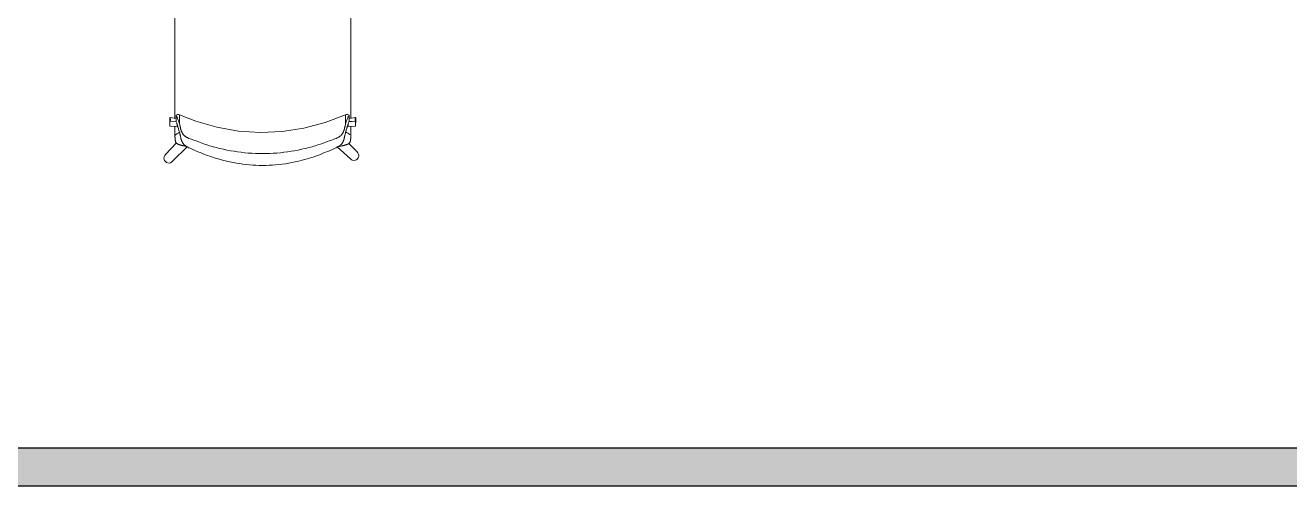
# Model space of a CAD drawing. Header units: millimetres. Extents: x 155927 to 295199, y -4084 to 97293.
# Drawn here: x 175587 to 178993, y 15607 to 16848 of the extents above; entities that cross this region are included whole.
import ezdxf

# ---------------------------------------------------------------- set-up
doc = ezdxf.new("R2010")
doc.units = ezdxf.units.MM
doc.header["$MEASUREMENT"] = 0
for name, color, linetype, lineweight in [('A-WALL-PATT', 7, 'CONTINUOUS', 9), ('I-FURN', 8, 'CONTINUOUS', 9), ('I-WALL', 7, 'CONTINUOUS', 9)]:
    doc.layers.add(name, color=color, linetype=linetype, lineweight=lineweight)

msp = doc.modelspace()

# ---------------------------------------------------------------- hatches: boundary and pattern name
at = {"layer": 'A-WALL-PATT'}
msp.add_hatch(color=256, dxfattribs=at).paths.add_polyline_path([(185650.8, 15606.6), (185650.8, 15707.6), (175050.8, 15707.6), (175050.8, 15606.6), (185352.5, 15606.6)], flags=0)

# ---------------------------------------------------------------- linework, layer by layer
at = {"layer": 'I-FURN'}
for p, q in [((175993, 16596.8), (175975.8, 16598.8)), ((175975.8, 16598.8), (175975.8, 16585.5)), ((175993, 16596.8), (175976.8, 16598.8)), ((175994.8, 16606.3), (175993, 16605.1)), ((175993, 16589.4), (175993, 16603)), ((175996.9, 16607), (175994.8, 16606.3)), ((175998.4, 16607.2), (175996.9, 16607)), ((176000.3, 16607.1), (175998.4, 16607.2)), ((176002.1, 16606.6), (176000.3, 16607.1)), ((176046.1, 16589.1), (176002.1, 16606.6)), ((176449.9, 16606.6), (176394.8, 16585.4)), ((176449.9, 16606.6), (176451.7, 16607.1)), ((176451.7, 16607.1), (176453.6, 16607.2)), ((176453.6, 16607.2), (176455.1, 16607)), ((176455.1, 16607), (176457.2, 16606.3)), ((176457.2, 16606.3), (176459, 16605.1)), ((176459, 16589.4), (176459, 16603)), ((176476.2, 16598.8), (176459, 16596.8)), ((176477.1, 16598.8), (176459, 16596.6)), ((176477.1, 16585.5), (176477.1, 16598.8)), ((175976.2, 16589.1), (175993.5, 16587.9)), ((175976.2, 16575.8), (175976.2, 16589.1)), ((175996.1, 16574.4), (175976.2, 16575.8)), ((175996.1, 16580.3), (175996.1, 16574.4)), ((175997, 16577.4), (175997, 16574.4)), ((176102.9, 16572.7), (176046.1, 16589.1)), ((176161.1, 16562.5), (176102.9, 16572.7)), ((176220.1, 16558.7), (176161.1, 16562.5)), ((176279.2, 16561.2), (176220.1, 16558.7)), ((176337.6, 16570.2), (176279.2, 16561.2)), ((176394.8, 16585.4), (176337.6, 16570.2)), ((176456, 16574.4), (176456, 16580.3)), ((176456.9, 16574.4), (176456.9, 16583.2)), ((176476.8, 16575.7), (176456.9, 16574.4)), ((176458.5, 16587.9), (176475.9, 16589.1)), ((176458.5, 16587.8), (176476.8, 16589.1)), ((176476.8, 16589.1), (176476.8, 16575.7)), ((175993.9, 16530.8), (175964.9, 16499.3)), ((176480.8, 16506.5), (176458.7, 16529.3)), ((175983.6, 16481.1), (176024.2, 16520.5)), ((176427.5, 16520), (176462.6, 16487.8))]:
    msp.add_line(p, q, dxfattribs=at)
for centre, start, end in [((175973.6, 16489.5), 131.9662, 319.5824), ((176472.3, 16496.5), 221.9896, 49.6059)]:
    msp.add_arc(centre, 13.1, start, end, dxfattribs=at)
for centre, start_param, end_param in [((175959.3, 16593.4), 6.026179, 6.605675), ((175960.3, 16593.4), 6.026179, 6.605675), ((176492.7, 16593.4), 2.819103, 3.398599), ((176493.6, 16593.4), 2.819103, 3.398599), ((175959.3, 16580.1), 0.238848, 0.322489), ((176493.6, 16580.1), 2.819103, 2.902745)]:
    msp.add_ellipse(centre, major_axis=(17.4, 0), ratio=0.978487, start_param=start_param, end_param=end_param, dxfattribs=at)
for points, knots in [([(175989.6, 16596.5), (175989.6, 16597.2), (175989.6, 16600.4), (175989.6, 16606.3), (175989.6, 16614.1), (175989.6, 16621.8), (175989.6, 16631.9), (175989.6, 16644.3), (175989.6, 16656.5), (175989.6, 16666.4), (175989.6, 16674), (175989.6, 16681.6), (175989.6, 16691.7), (175989.6, 16704.1), (175989.6, 16719), (175989.6, 16734.1), (175989.6, 16749.3), (175989.6, 16764.3), (175989.6, 16776.8), (175989.6, 16786.8), (175989.6, 16794.5), (175989.6, 16802.1), (175989.6, 16812.2), (175989.6, 16824.6), (175989.6, 16837.1), (175989.6, 16847.2), (175989.6, 16854.8), (175989.6, 16862.4), (175989.6, 16867.6), (175989.6, 16870.2), (175989.6, 16870.4)], [-0.8977274, -0.8977274, -0.8977274, -0.8977274, -0.8928571, -0.875, -0.8571429, -0.8392857, -0.8214286, -0.7857143, -0.75, -0.7321429, -0.7142857, -0.6964286, -0.6785714, -0.6428571, -0.6071429, -0.5714286, -0.5357143, -0.5, -0.4642857, -0.4464286, -0.4285714, -0.4107143, -0.3928571, -0.3571429, -0.3214286, -0.3035714, -0.2857143, -0.2678571, -0.25, -0.2488464, -0.2488464, -0.2488464, -0.2488464]), ([(176464.3, 16870.4), (176464.3, 16870.3), (176464.3, 16865.2), (176464.3, 16854.9), (176464.3, 16839.6), (176464.3, 16824.5), (176464.3, 16811.9), (176464.3, 16801.8), (176464.3, 16794.2), (176464.3, 16786.5), (176464.3, 16776.5), (176464.3, 16764.1), (176464.3, 16751.8), (176464.3, 16741.8), (176464.3, 16734.3), (176464.3, 16726.7), (176464.3, 16716.7), (176464.3, 16704.3), (176464.3, 16691.8), (176464.3, 16681.7), (176464.3, 16674), (176464.3, 16666.4), (176464.3, 16656.3), (176464.3, 16643.8), (176464.3, 16628.7), (176464.3, 16613.3), (176464.3, 16602.5), (176464.3, 16597), (176464.3, 16596.5)], [-0.7507659, -0.7507659, -0.7507659, -0.7507659, -0.75, -0.7142857, -0.6785714, -0.6428571, -0.6071429, -0.5892857, -0.5714286, -0.5535714, -0.5357143, -0.5, -0.4642857, -0.4464286, -0.4285714, -0.4107143, -0.3928571, -0.3571429, -0.3214286, -0.3035714, -0.2857143, -0.2678571, -0.25, -0.2142857, -0.1785714, -0.1428571, -0.1071429, -0.103964, -0.103964, -0.103964, -0.103964]), ([(175993, 16603.3), (175993, 16603.7), (175993, 16604.5), (175993, 16605.1), (175993, 16605), (175993, 16604.4), (175993, 16603.5), (175993, 16603)], [0.4171888, 0.4171888, 0.4171888, 0.4171888, 0.5, 0.625, 0.75, 0.875, 1, 1, 1, 1]), ([(176002.1, 16581.7), (176002.1, 16584.7), (176002.1, 16590.1), (176002.1, 16596.4), (176002.1, 16601.2), (176002.1, 16603.8), (176002.1, 16605.3), (176002.1, 16605.8), (176002.1, 16606)], [0, 0, 0, 0, 0.1111111, 0.2222222, 0.3333333, 0.4444444, 0.5, 0.5555556, 0.5555556, 0.5555556, 0.5555556]), ([(176449.9, 16606), (176449.9, 16605.7), (176449.9, 16605.1), (176449.9, 16603.1), (176449.9, 16599.2), (176449.9, 16592), (176449.9, 16585.4), (176449.9, 16581.7)], [0.4444444, 0.4444444, 0.4444444, 0.4444444, 0.5138889, 0.5833333, 0.7222222, 0.8611111, 1, 1, 1, 1]), ([(176459, 16603), (176459, 16603.5), (176459, 16604.4), (176459, 16605), (176459, 16605.1), (176459, 16604.5), (176459, 16603.7), (176459, 16603.4)], [0, 0, 0, 0, 0.125, 0.25, 0.375, 0.5, 0.5837817, 0.5837817, 0.5837817, 0.5837817]), ([(176002.5, 16559.4), (176002.1, 16559.2), (175999.8, 16558), (175995.5, 16555.5), (175991.7, 16552.6), (175989.8, 16551)], [0.93933321, 0.93933321, 0.93933321, 0.93933321, 0.94444444, 0.97222222, 1, 1, 1, 1]), ([(176037.9, 16513.3), (176035.4, 16514.1), (176030.6, 16516), (176025.5, 16518.5), (176021.9, 16520.5), (176019.4, 16522.1), (176017.6, 16523.4), (176016.4, 16524.4), (176015.7, 16524.9), (176015.2, 16525.4), (176014.8, 16525.8), (176014.2, 16526.3), (176013.2, 16527.3), (176012.1, 16528.7), (176010.9, 16530.5), (176010, 16532.2), (176009.2, 16533.9), (176008.6, 16535.5), (176008.1, 16536.8), (176007.7, 16537.8), (176007.5, 16538.3), (176007.3, 16538.6), (176007.2, 16539), (176007, 16539.5), (176006.7, 16540.4), (176006.3, 16541.5), (176005.9, 16542.9), (176005.6, 16544.6), (176005.3, 16546.3), (176005, 16548), (176004.7, 16549.3), (176004.4, 16550.6), (176003.9, 16552.3), (176003.2, 16555.2), (176002.1, 16559.3), (176000.9, 16563.8), (175999.8, 16568), (175998.6, 16572.1), (175997.5, 16575.8), (175996.5, 16579.3), (175995.8, 16581.3), (175995.5, 16582.2)], [0, 0, 0, 0, 0.035714, 0.071429, 0.089286, 0.107143, 0.125, 0.133929, 0.138393, 0.142857, 0.147321, 0.151786, 0.160714, 0.178571, 0.196429, 0.214286, 0.232143, 0.25, 0.267857, 0.276786, 0.28125, 0.285714, 0.290179, 0.294643, 0.303571, 0.321429, 0.339286, 0.357143, 0.392857, 0.410714, 0.428571, 0.446429, 0.464286, 0.5, 0.571429, 0.642857, 0.714286, 0.785714, 0.857143, 0.928571, 1, 1, 1, 1]), ([(176002.1, 16581.7), (176002.6, 16580.1), (176003.2, 16577.8), (176004, 16575), (176004.4, 16573.4), (176004.7, 16572.2), (176005, 16571), (176005.3, 16569.5), (176005.5, 16568.1), (176005.8, 16566.6), (176006.1, 16565.4), (176006.5, 16564.4), (176006.8, 16563.6), (176007, 16563.2), (176007.2, 16562.8), (176007.3, 16562.5), (176007.6, 16562), (176007.9, 16561.1), (176008.5, 16559.8), (176009.2, 16558.2), (176010, 16556.5), (176011, 16554.8), (176012.2, 16553.1), (176013.4, 16551.7), (176014.3, 16550.8), (176014.9, 16550.2), (176015.4, 16549.8), (176015.9, 16549.5), (176016.6, 16549), (176017.8, 16548.1), (176019.6, 16546.9), (176022.1, 16545.5), (176025.7, 16543.6), (176030.7, 16541.5), (176035.4, 16540), (176037.9, 16539.3)], [0, 0, 0, 0, 0.125, 0.1875, 0.21875, 0.25, 0.28125, 0.3125, 0.375, 0.40625, 0.4375, 0.46875, 0.484375, 0.492188, 0.5, 0.507812, 0.515625, 0.53125, 0.5625, 0.59375, 0.625, 0.65625, 0.6875, 0.71875, 0.734375, 0.742188, 0.75, 0.757812, 0.765625, 0.78125, 0.8125, 0.84375, 0.875, 0.9375, 1, 1, 1, 1]), ([(176456.6, 16582.2), (176455.9, 16580.3), (176454.8, 16577.1), (176453.4, 16572.1), (176452.3, 16568), (176451.1, 16563.8), (176449.9, 16559.3), (176448.9, 16555.2), (176448, 16551.9), (176447.4, 16549.7), (176447, 16548), (176446.7, 16546.3), (176446.4, 16544.6), (176446.1, 16542.9), (176445.7, 16541.5), (176445.4, 16540.4), (176445.1, 16539.5), (176444.9, 16539), (176444.7, 16538.6), (176444.5, 16538.3), (176444.3, 16537.8), (176444, 16536.8), (176443.5, 16535.5), (176442.8, 16533.9), (176442, 16532.2), (176441.1, 16530.5), (176440, 16528.7), (176438.8, 16527.3), (176437.9, 16526.3), (176437.3, 16525.8), (176436.8, 16525.4), (176436.3, 16524.9), (176435.7, 16524.4), (176434.5, 16523.4), (176432.6, 16522.1), (176430.1, 16520.5), (176426.5, 16518.5), (176421.4, 16516), (176416.7, 16514.1), (176414.2, 16513.3)], [0, 0, 0, 0, 0.142857, 0.214286, 0.285714, 0.357143, 0.428571, 0.5, 0.535714, 0.571429, 0.589286, 0.607143, 0.642857, 0.660714, 0.678571, 0.696429, 0.705357, 0.709821, 0.714286, 0.71875, 0.723214, 0.732143, 0.75, 0.767857, 0.785714, 0.803571, 0.821429, 0.839286, 0.848214, 0.852679, 0.857143, 0.861607, 0.866071, 0.875, 0.892857, 0.910714, 0.928571, 0.964286, 1, 1, 1, 1]), ([(176414.2, 16539.3), (176416.6, 16540), (176421.3, 16541.5), (176426.3, 16543.6), (176429.9, 16545.5), (176432.4, 16546.9), (176434.3, 16548.1), (176435.5, 16549), (176436.1, 16549.5), (176436.6, 16549.8), (176437.1, 16550.2), (176437.7, 16550.8), (176438.7, 16551.7), (176439.8, 16553.1), (176441, 16554.8), (176442, 16556.5), (176442.8, 16558.2), (176443.5, 16559.8), (176444.1, 16561.1), (176444.5, 16562), (176444.7, 16562.5), (176444.9, 16562.8), (176445, 16563.2), (176445.2, 16563.6), (176445.5, 16564.4), (176445.9, 16565.4), (176446.2, 16566.6), (176446.5, 16568.1), (176446.7, 16569.5), (176447, 16571), (176447.3, 16572.2), (176447.6, 16573.4), (176448, 16575), (176448.8, 16577.8), (176449.5, 16580.1), (176449.9, 16581.7)], [0, 0, 0, 0, 0.0625, 0.125, 0.15625, 0.1875, 0.21875, 0.234375, 0.242188, 0.25, 0.257812, 0.265625, 0.28125, 0.3125, 0.34375, 0.375, 0.40625, 0.4375, 0.46875, 0.484375, 0.492188, 0.5, 0.507812, 0.515625, 0.53125, 0.5625, 0.59375, 0.625, 0.6875, 0.71875, 0.75, 0.78125, 0.8125, 0.875, 1, 1, 1, 1]), ([(176464.1, 16551), (176462.2, 16552.6), (176458.4, 16555.5), (176453.7, 16558.3), (176450.9, 16559.6), (176450.1, 16560)], [0, 0, 0, 0, 0.02777778, 0.05555556, 0.06696683, 0.06696683, 0.06696683, 0.06696683]), ([(176023.9, 16520.4), (176021.5, 16520.9), (176017.8, 16521.7), (176013.4, 16522.8), (176010.9, 16523.4), (176009.1, 16523.8), (176007.4, 16524.3), (176005.8, 16524.7), (176004.2, 16525.1), (176002.5, 16525.7), (176000.7, 16526.3), (175999, 16526.9), (175997.7, 16527.5), (175996.7, 16528), (175996.1, 16528.4), (175995.4, 16528.8), (175994.5, 16529.5), (175993.5, 16530.4), (175992.6, 16531.6), (175992, 16532.8), (175991.6, 16534), (175991.2, 16535.4), (175991, 16536.6), (175990.9, 16537.5), (175990.8, 16538), (175990.8, 16538.4), (175990.7, 16538.8), (175990.7, 16539.3), (175990.6, 16540.2), (175990.5, 16541.4), (175990.4, 16542.6), (175990.3, 16543.6), (175990.2, 16544.4), (175990.2, 16545.2), (175990.1, 16546.3), (175990, 16548.3), (175989.9, 16549.9), (175989.8, 16551)], [0, 0, 0, 0, 0.125, 0.1875, 0.21875, 0.25, 0.28125, 0.3125, 0.34375, 0.375, 0.40625, 0.4375, 0.46875, 0.484375, 0.5, 0.515625, 0.53125, 0.5625, 0.59375, 0.625, 0.65625, 0.6875, 0.71875, 0.734375, 0.742188, 0.75, 0.757812, 0.765625, 0.78125, 0.8125, 0.84375, 0.859375, 0.875, 0.890625, 0.90625, 0.9375, 1, 1, 1, 1]), ([(176037.9, 16539.3), (176049.8, 16534.5), (176074, 16525.6), (176123.6, 16511.6), (176187.3, 16501.2), (176264.8, 16501.2), (176328.5, 16511.6), (176378.1, 16525.6), (176402.2, 16534.5), (176414.2, 16539.3)], [-1, -1, -1, -1, -0.9, -0.8, -0.6, -0.4, -0.2, -0.1, 0, 0, 0, 0]), ([(176464.1, 16551), (176464, 16549.9), (176463.9, 16548.3), (176463.8, 16546.3), (176463.8, 16545.2), (176463.7, 16544.4), (176463.6, 16543.6), (176463.6, 16542.6), (176463.5, 16541.4), (176463.4, 16540.2), (176463.3, 16539.3), (176463.2, 16538.8), (176463.2, 16538.4), (176463.1, 16538), (176463, 16537.5), (176462.9, 16536.6), (176462.7, 16535.4), (176462.4, 16534), (176461.9, 16532.8), (176461.3, 16531.6), (176460.4, 16530.4), (176459.4, 16529.5), (176458.6, 16528.8), (176457.9, 16528.4), (176457.2, 16528), (176456.2, 16527.5), (176454.9, 16526.9), (176453.2, 16526.3), (176451.4, 16525.7), (176449.7, 16525.1), (176448.1, 16524.7), (176446.6, 16524.3), (176444.9, 16523.8), (176443, 16523.4), (176440.6, 16522.8), (176436.2, 16521.7), (176432.4, 16520.9), (176430.1, 16520.4)], [0, 0, 0, 0, 0.0625, 0.09375, 0.109375, 0.125, 0.140625, 0.15625, 0.1875, 0.21875, 0.234375, 0.242188, 0.25, 0.257812, 0.265625, 0.28125, 0.3125, 0.34375, 0.375, 0.40625, 0.4375, 0.46875, 0.484375, 0.5, 0.515625, 0.53125, 0.5625, 0.59375, 0.625, 0.65625, 0.6875, 0.71875, 0.75, 0.78125, 0.8125, 0.875, 1, 1, 1, 1]), ([(176414.2, 16513.3), (176398.1, 16505.8), (176365.2, 16492.6), (176308.3, 16476.8), (176243.8, 16468.3), (176172.8, 16471.5), (176115, 16484), (176070.3, 16499.1), (176048.6, 16508.3), (176037.9, 16513.3)], [-1, -1, -1, -1, -0.863636, -0.727273, -0.545455, -0.363636, -0.181818, -0.090909, 0, 0, 0, 0])]:
    msp.add_open_spline(points, degree=3, knots=knots, dxfattribs=at)
for points in [[(175993, 16603), (175993.4, 16602.8), (175994.4, 16602.1), (175995.9, 16600), (175997.3, 16596.7), (175998.9, 16592.5), (176000.5, 16587.5), (176001.6, 16583.7), (176002.1, 16581.7)], [(176449.9, 16581.7), (176450.4, 16583.7), (176451.5, 16587.5), (176453.2, 16592.5), (176454.7, 16596.7), (176456.2, 16600), (176457.7, 16602.1), (176458.6, 16602.8), (176459, 16603)], [(175989.6, 16554.9), (175989.6, 16561), (175989.6, 16567.3), (175989.6, 16573.8)], [(175995.5, 16582.2), (175995, 16583.5), (175994.2, 16586), (175993.4, 16588.3), (175993, 16589.4)], [(175997.2, 16573.6), (175997.6, 16573.3), (175998, 16573.1), (175998.4, 16572.8)], [(176453.7, 16572.8), (176454.1, 16573.1), (176454.5, 16573.3), (176454.8, 16573.6)], [(176459, 16589.4), (176458.6, 16588.3), (176457.8, 16586), (176457, 16583.5), (176456.6, 16582.2)], [(176464.3, 16573.8), (176464.3, 16567.3), (176464.3, 16561), (176464.3, 16554.9)], [(175989.8, 16551), (175989.8, 16551.7), (175989.7, 16552.9), (175989.7, 16554.2), (175989.6, 16554.9)], [(176464.3, 16554.9), (176464.3, 16554.2), (176464.2, 16552.9), (176464.1, 16551.7), (176464.1, 16551)], [(176426.4, 16519.7), (176427.6, 16520), (176428.8, 16520.2), (176430.1, 16520.4)], [(176430.1, 16520.4), (176428.9, 16520.2), (176427.7, 16520), (176426.5, 16519.8)]]:
    msp.add_open_spline(points, degree=3, dxfattribs=at)
at = {"layer": 'I-WALL', "lineweight": 30}
for p, q in [((185650.8, 15707.6), (175050.8, 15707.6)), ((175151.8, 15606.6), (185650.8, 15606.6))]:
    msp.add_line(p, q, dxfattribs=at)

doc.saveas('drawing.dxf')
